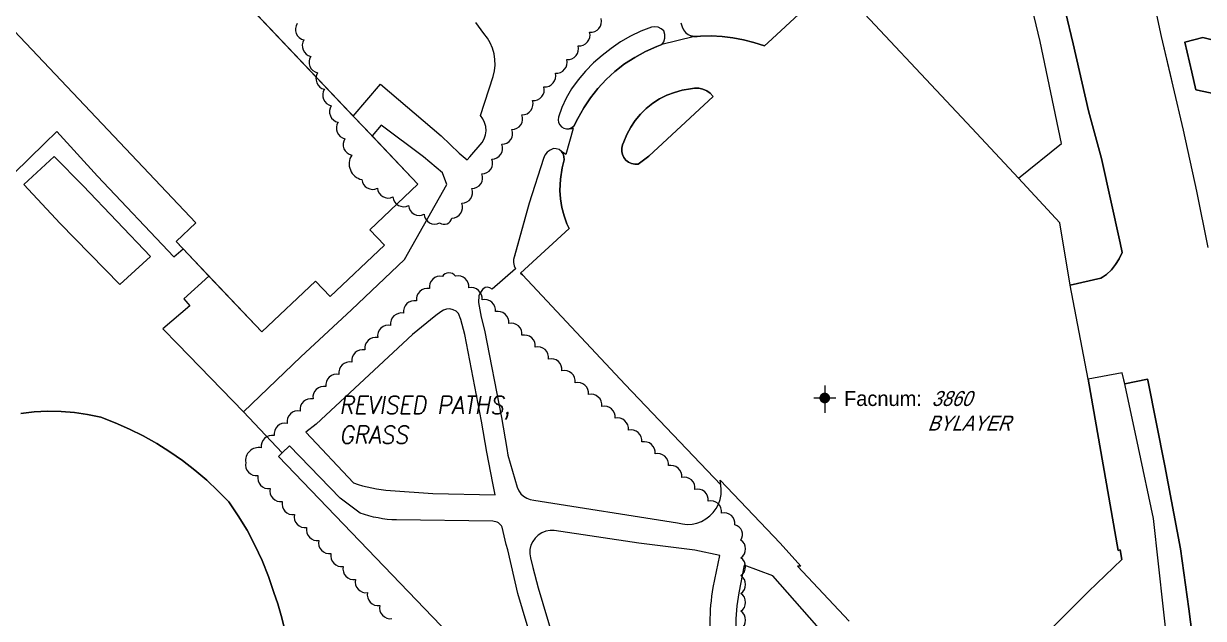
# Model space of a CAD drawing. Header units: inches. Extents: x 1273557 to 1282364, y 239587 to 246310.
# Drawn here: x 1277515.4 to 1277846.5, y 242795.3 to 242962.3 of the extents above; entities that cross this region are included whole.
import ezdxf
from ezdxf.enums import TextEntityAlignment as Align

# ---------------------------------------------------------------- set-up
doc = ezdxf.new("R2010")
doc.units = ezdxf.units.IN
doc.header["$MEASUREMENT"] = 0
for name, color, linetype in [('BLDG-UW', 231, 'Continuous'), ('GRASS', 3, 'Continuous'), ('PATH', 253, 'Continuous'), ('PATH-ISLAND', 252, 'Continuous'), ('PRKG-DATA', 255, 'Continuous'), ('PRKG-UW', 6, 'Continuous'), ('PRKG-UW-ISLAND', 40, 'Continuous'), ('REV-2013', 1, 'Continuous'), ('STREET-UW', 50, 'Continuous')]:
    doc.layers.add(name, color=color, linetype=linetype)
doc.styles.add('Revisions', font='simplex.shx', dxfattribs={"width": 0.9, "oblique": 10, "height": 25})
doc.styles.add('SS_LITE', font='FRABK.TTF', dxfattribs={"height": 16})

# ---------------------------------------------------------------- blocks, each defined once
blk = doc.blocks.new('*U8')
for p, q in [((0, 3.55), (0, -4.2)), ((-3.08, 0), (3.08, 0))]:
    blk.add_line(p, q)
at = {"const_width": 1.5}
blk.add_lwpolyline([(-0.75, 0, 1), (0.75, 0, 1)], format="xyb", close=True, dxfattribs=at)
at = {"layer": 'PRKG-DATA', "color": 1, "style": 'SS_LITE'}
blk.add_text('Facnum:', height=4.2, dxfattribs=at).set_placement((27.26, -2.25), align=Align.RIGHT)
at = {"layer": 'PRKG-DATA', "color": 7, "style": 'SS_LITE', "oblique": 20, "width": 0.9, "flags": 8}
for tag, p in [('FACNUM', (29.98, -2.25)), ('OBJECT', (28.84, -9.16))]:
    blk.add_attdef(tag, p, '', height=4.2, dxfattribs=at)

msp = doc.modelspace()

# ---------------------------------------------------------------- linework, layer by layer
at = {"layer": 'BLDG-UW'}
msp.add_lwpolyline([(1277506.42, 243043.39), (1277626.03, 242917.19), (1277612.55, 242904.41), (1277616.64, 242900.09), (1277601.45, 242885.69), (1277597.35, 242890.01), (1277582.27, 242875.71), (1277558.21, 242901.1), (1277563.78, 242906.37), (1277501.14, 242972.48), (1277494.49, 242966.17), (1277482.61, 242978.64), (1277484.66, 242980.63), (1277463.62, 243002.83), (1277477.4, 243015.89), (1277493.02, 243030.69), (1277506.42, 243043.39)], close=True, dxfattribs=at)
at = {"layer": 'GRASS'}
for points in [[(1277529.8, 243018.72), (1277607.92, 242936.3), (1277615.54, 242945.24), (1277632.54, 242930.76), (1277637.67, 242925.95), (1277639.91, 242924.03), (1277640.6, 242924.87), (1277644.07, 242928.95), (1277644.64, 242929.96), (1277645.01, 242931.07), (1277645.16, 242932.22), (1277645.08, 242933.39), (1277644.78, 242934.51), (1277644.27, 242935.56), (1277643.57, 242936.49), (1277643.57, 242936.49), (1277647.2, 242947.42), (1277647.56, 242948.99), (1277647.72, 242950.6), (1277647.68, 242952.21), (1277647.44, 242953.81), (1277646.99, 242955.36), (1277646.36, 242956.84), (1277645.54, 242958.23), (1277644.56, 242959.51), (1277644.56, 242959.51), (1277642.29, 242962.61)], [(1277699.87, 242962.49), (1277700.22, 242961.36), (1277700.6, 242960.54), (1277701.16, 242959.82), (1277701.86, 242959.24), (1277702.67, 242958.84), (1277703.55, 242958.62), (1277704.4, 242958.69), (1277705.34, 242958.79), (1277708.37, 242958.84), (1277711.39, 242958.69), (1277714.39, 242958.32), (1277717.37, 242957.75), (1277720.29, 242956.97), (1277723.3, 242956.02), (1277724.26, 242956.9), (1277742.88, 242974.21), (1277781.5, 242932.97), (1277794.58, 242918.85), (1277806.65, 242928.66), (1277800.64, 242957.25), (1277792.22, 242992.43)], [(1277856.45, 242955.82), (1277846.26, 242958.42), (1277841.22, 242957.05), (1277843.19, 242948.67), (1277844.35, 242943.71), (1277855.49, 242941.39)], [(1277514.67, 242852.87), (1277518.4, 242853.28), (1277522.16, 242853.45), (1277525.92, 242853.39), (1277529.66, 242853.09), (1277533.38, 242852.55), (1277537.06, 242851.77), (1277537.06, 242851.77), (1277541.12, 242850.22), (1277545.1, 242848.47), (1277549, 242846.53), (1277552.79, 242844.4), (1277556.47, 242842.09), (1277560.04, 242839.61), (1277563.48, 242836.95), (1277566.79, 242834.13), (1277569.95, 242831.16), (1277572.97, 242828.03), (1277572.97, 242828.03), (1277575.65, 242824.1), (1277578.1, 242820.03), (1277580.34, 242815.83), (1277582.33, 242811.52), (1277584.09, 242807.1), (1277585.61, 242802.6), (1277586.77, 242799.41), (1277587.73, 242796.16), (1277588.49, 242792.85)]]:
    msp.add_lwpolyline(points, dxfattribs=at)
for points in [[(1277501.14, 242972.48), (1277497.38, 242968.92), (1277499.75, 242966.04), (1277486.63, 242955.42), (1277482.73, 242951.95), (1277494.87, 242939.34), (1277512.65, 242920.21), (1277521.25, 242928.59), (1277524.73, 242931.97), (1277536.16, 242919.44), (1277557.58, 242896.77), (1277560.15, 242899.06), (1277558.21, 242901.1), (1277563.78, 242906.37)], [(1277686.91, 242952.8), (1277689.94, 242954.42), (1277693.08, 242955.83), (1277694.54, 242956.37), (1277695.02, 242957.19), (1277695.32, 242958.18), (1277695.32, 242959.22), (1277695.02, 242960.21), (1277694.31, 242960.85), (1277693.46, 242961.26), (1277692.52, 242961.41), (1277691.58, 242961.3), (1277688.57, 242960.17), (1277685.68, 242958.78), (1277682.91, 242957.14), (1277680.31, 242955.26), (1277677.75, 242953.34), (1277675.34, 242951.24), (1277673.09, 242948.96), (1277671.02, 242946.52), (1277669.14, 242943.93), (1277667.7, 242941.39), (1277666.48, 242938.74), (1277665.49, 242936), (1277665.39, 242935.25), (1277665.51, 242934.5), (1277665.85, 242933.82), (1277666.37, 242933.27), (1277667.03, 242932.89), (1277667.77, 242932.72), (1277668.53, 242932.78), (1277669.24, 242933.05), (1277669.83, 242933.52), (1277670.92, 242935.65), (1277672.58, 242938.61), (1277674.46, 242941.42), (1277676.55, 242944.09), (1277678.85, 242946.57), (1277681.34, 242948.87), (1277684, 242950.97)], [(1277708.86, 242941.86), (1277708.05, 242942.72), (1277707.08, 242943.4), (1277706, 242943.87), (1277704.84, 242944.12), (1277703.66, 242944.14), (1277702.5, 242943.93), (1277700.24, 242943.57), (1277698.03, 242942.97), (1277695.89, 242942.16), (1277693.85, 242941.13), (1277691.93, 242939.9), (1277690.14, 242938.47), (1277688.5, 242936.87), (1277687.04, 242935.11), (1277685.76, 242933.21), (1277684.69, 242931.19), (1277683.83, 242929.07), (1277683.43, 242928.23), (1277683.23, 242927.33), (1277683.23, 242926.4), (1277683.45, 242925.5), (1277683.85, 242924.67), (1277684.44, 242923.94), (1277685.17, 242923.37), (1277686.01, 242922.98), (1277686.91, 242922.78), (1277687.84, 242922.79), (1277690.82, 242925.09)], [(1277626.03, 242917.19), (1277612.55, 242904.41), (1277616.64, 242900.09), (1277601.45, 242885.69), (1277597.35, 242890.01), (1277582.27, 242875.71), (1277567.39, 242891.41), (1277560.34, 242885.02), (1277562.06, 242883.03), (1277554.5, 242876.63), (1277558.72, 242872.3), (1277577.11, 242853.26), (1277593.24, 242868.69), (1277607.38, 242881.96), (1277622.32, 242896.1), (1277634.2, 242917.07), (1277632.97, 242920.39), (1277627.61, 242924.92), (1277615.74, 242933.75), (1277613.18, 242930.74)], [(1277532.13, 242916.76), (1277524.01, 242925), (1277515.51, 242917.14), (1277525.7, 242906.17), (1277542.4, 242889.04), (1277551.05, 242896.86)], [(1277684.2, 242860.98), (1277655.41, 242891.71), (1277654.8, 242892.26), (1277668.46, 242904.79), (1277667.87, 242906.07), (1277667.06, 242908.34), (1277666.45, 242910.67), (1277666.07, 242913.05), (1277665.9, 242915.46), (1277666.07, 242918.65), (1277666.51, 242921.78), (1277667.12, 242924), (1277667.02, 242924.97), (1277666.78, 242925.75), (1277666.31, 242926.42), (1277665.66, 242926.91), (1277664.89, 242927.17), (1277664.08, 242927.18), (1277663.13, 242926.79), (1277662.31, 242926.18), (1277661.67, 242925.38), (1277661.25, 242924.44), (1277657.26, 242911.87), (1277652.89, 242896.03), (1277652.85, 242895.18), (1277653.02, 242894.27), (1277653.41, 242893.44), (1277646.87, 242887.73), (1277646.28, 242888.11), (1277645.6, 242888.27), (1277644.9, 242888.2), (1277644.15, 242887.59), (1277643.57, 242886.81), (1277643.18, 242885.92), (1277643.09, 242884.01), (1277643.81, 242879.84), (1277644.71, 242876.21), (1277649.49, 242851.7), (1277650.97, 242842.99), (1277651.33, 242841.09), (1277653.94, 242832.11), (1277654.36, 242831.16), (1277654.96, 242830.3), (1277655.71, 242829.59), (1277656.59, 242829.04), (1277657.57, 242828.67), (1277658.59, 242828.5), (1277698.9, 242822.12), (1277700.25, 242821.81), (1277701.62, 242821.69), (1277703, 242821.78), (1277704.35, 242822.07), (1277705.65, 242822.55), (1277706.86, 242823.22), (1277707.96, 242824.06), (1277708.93, 242825.04), (1277709.74, 242826.16), (1277710.38, 242827.39), (1277710.84, 242828.69), (1277711.1, 242830.05), (1277711.16, 242831.43), (1277711.02, 242832.8)], [(1277814.25, 242802.87), (1277799.14, 242787.82), (1277834.22, 242753.69), (1277840.86, 242747), (1277832.44, 242823.31), (1277828.29, 242843.22), (1277824.5, 242860.73), (1277823.69, 242864.22), (1277814.09, 242862.5), (1277822.56, 242814.36), (1277823.11, 242814.52), (1277823.59, 242811.83)]]:
    msp.add_lwpolyline(points, close=True, dxfattribs=at)
for points in [[(1277594.63, 242847.55), (1277607.99, 242833.33, 0.067501), (1277618.38, 242831.2), (1277630.21, 242830.39), (1277647.76, 242829.96), (1277647.05, 242833.31), (1277645.4, 242841.99), (1277643.92, 242850.68), (1277639.18, 242874.98), (1277638.14, 242879.17), (1277637.43, 242880.87), (1277636.76, 242881.52), (1277635.95, 242881.96), (1277635.04, 242882.17), (1277634.11, 242882.13), (1277633.23, 242881.84), (1277632.45, 242881.33), (1277632.45, 242881.33), (1277631.07, 242880.33), (1277624.49, 242874.98), (1277597.46, 242849.84)], [(1277586.9, 242840.79), (1277673.41, 242750.62), (1277676.03, 242750.11), (1277676.54, 242752.73), (1277675.14, 242753.01, -0.119901), (1277661.1, 242777.73), (1277658.26, 242788.15), (1277654.13, 242802.29), (1277651.24, 242814.52), (1277650.86, 242816.03), (1277649.74, 242820.89, 0.282312), (1277647.06, 242822.58), (1277620.02, 242822.93, -0.07825), (1277609.84, 242824.84), (1277604.24, 242829.02), (1277589.98, 242843.78), (1277587.95, 242841.81)], [(1277768.24, 242758.88), (1277725.68, 242807.24), (1277717.64, 242810.28), (1277716.07, 242802.52, 0.08724), (1277716.08, 242782.83, -0.034429), (1277716.77, 242775.89), (1277729.68, 242776.03), (1277729.84, 242761.04), (1277715.09, 242760.88), (1277713.11, 242751.07), (1277727.03, 242748.25), (1277725.71, 242741.76, -0.011931), (1277749.4, 242740.95)]]:
    msp.add_lwpolyline(points, format="xyb", close=True, dxfattribs=at)
msp.add_lwpolyline([(1277708.9, 242784.16, -0.085389), (1277708.92, 242803.97), (1277710.73, 242812.92), (1277703.8, 242814.44), (1277703.8, 242814.44), (1277703.8, 242814.44), (1277703.8, 242814.44), (1277688.02, 242816.39), (1277664.32, 242819.96), (1277663.12, 242819.98), (1277661.95, 242819.76), (1277660.84, 242819.33), (1277659.83, 242818.69), (1277658.96, 242817.87), (1277658.27, 242816.9), (1277657.78, 242815.82), (1277657.5, 242814.66), (1277657.45, 242813.47), (1277657.63, 242812.29), (1277658.3, 242809.63), (1277659.83, 242803.88), (1277663.96, 242789.76)], format="xyb", dxfattribs=at)
at = {"layer": 'PATH'}
for points in [[(1277805.57, 242974.67), (1277809.87, 242956.57), (1277814.26, 242937.81), (1277817.84, 242924.44), (1277823.13, 242900.76), (1277823.62, 242898.02), (1277822.84, 242896.28), (1277821.84, 242894.66), (1277820.63, 242893.18), (1277819.23, 242891.88), (1277818.14, 242891.11), (1277817.68, 242890.78), (1277809.12, 242888.84), (1277806.17, 242906.34), (1277794.58, 242918.85), (1277794.58, 242918.85), (1277806.65, 242928.66), (1277800.64, 242957.25), (1277792.22, 242992.43)], [(1277831.16, 242974.87), (1277834.57, 242958.67), (1277837.1, 242948), (1277837.88, 242944.7), (1277840.81, 242932.32), (1277844.54, 242915.2), (1277847.72, 242899.42)], [(1277699.87, 242962.49), (1277700.22, 242961.36), (1277700.6, 242960.54), (1277701.16, 242959.82), (1277701.86, 242959.24), (1277702.67, 242958.84), (1277702.67, 242958.84), (1277703.26, 242958.55), (1277694.54, 242956.37), (1277695.02, 242957.19), (1277695.32, 242958.18), (1277695.32, 242959.22), (1277695.02, 242960.21), (1277694.31, 242960.85), (1277693.46, 242961.26), (1277692.52, 242961.41), (1277691.58, 242961.3), (1277688.57, 242960.17), (1277685.68, 242958.78), (1277682.91, 242957.14), (1277680.31, 242955.26), (1277677.75, 242953.34), (1277675.34, 242951.24), (1277673.09, 242948.96), (1277671.02, 242946.52), (1277669.14, 242943.93), (1277667.7, 242941.39), (1277666.48, 242938.74), (1277665.49, 242936), (1277665.39, 242935.25), (1277665.51, 242934.5), (1277665.85, 242933.82), (1277666.37, 242933.27), (1277667.03, 242932.89), (1277667.77, 242932.72), (1277668.53, 242932.78), (1277669.64, 242932.87), (1277667.54, 242925.49), (1277666.31, 242926.42), (1277666.31, 242926.42), (1277665.66, 242926.91), (1277664.89, 242927.17), (1277664.08, 242927.18), (1277663.13, 242926.79), (1277662.31, 242926.18), (1277661.67, 242925.38), (1277661.25, 242924.44), (1277657.26, 242911.87), (1277653.15, 242896.98), (1277652.89, 242896.1), (1277652.85, 242895.18), (1277653.02, 242894.27), (1277653.41, 242893.44), (1277646.87, 242887.73), (1277646.28, 242888.11), (1277645.6, 242888.27), (1277644.9, 242888.2), (1277644.15, 242887.59), (1277643.57, 242886.81), (1277643.18, 242885.92), (1277643.09, 242884.01), (1277643.81, 242879.84), (1277644.71, 242876.21), (1277649.49, 242851.7), (1277650.97, 242842.99), (1277651.33, 242841.09), (1277653.94, 242832.11), (1277654.36, 242831.16), (1277654.96, 242830.3), (1277655.71, 242829.59), (1277656.59, 242829.04), (1277657.57, 242828.67), (1277658.59, 242828.5), (1277698.9, 242822.12), (1277700.25, 242821.81), (1277701.62, 242821.69), (1277703, 242821.78), (1277704.35, 242822.07), (1277705.65, 242822.55), (1277706.86, 242823.22), (1277707.96, 242824.06), (1277708.93, 242825.04), (1277709.74, 242826.16), (1277710.38, 242827.39), (1277710.84, 242828.69), (1277711.1, 242830.05), (1277711.16, 242831.43), (1277711.02, 242832.8), (1277710.89, 242834.1), (1277727.66, 242816.38), (1277733.53, 242809.96), (1277732.52, 242810), (1277747.1, 242794.49)], [(1277855.49, 242941.39), (1277844.35, 242943.71), (1277843.19, 242948.67), (1277841.22, 242957.05), (1277846.26, 242958.42), (1277856.45, 242955.82)], [(1277512.65, 242920.21), (1277521.25, 242928.59), (1277524.73, 242931.97), (1277536.16, 242919.44), (1277557.58, 242896.77), (1277560.15, 242899.06), (1277567.39, 242891.41), (1277560.34, 242885.02), (1277562.06, 242883.03), (1277554.5, 242876.63), (1277558.72, 242872.3), (1277577.11, 242853.26), (1277587.95, 242841.81), (1277586.9, 242840.79), (1277673.41, 242750.62)], [(1277840.86, 242747), (1277832.44, 242823.31), (1277828.29, 242843.22), (1277824.5, 242860.73), (1277824.41, 242861.12), (1277830.79, 242862.5), (1277830.87, 242862.15), (1277835.62, 242838.13), (1277840, 242814.81), (1277842.36, 242797.98), (1277846.29, 242767.38)], [(1277588.49, 242792.85), (1277587.73, 242796.16), (1277586.77, 242799.41), (1277585.61, 242802.6), (1277584.09, 242807.1), (1277582.33, 242811.52), (1277580.34, 242815.83), (1277578.1, 242820.03), (1277575.65, 242824.1), (1277572.97, 242828.03), (1277572.97, 242828.03), (1277569.95, 242831.16), (1277566.79, 242834.13), (1277563.48, 242836.95), (1277560.04, 242839.61), (1277556.47, 242842.09), (1277552.79, 242844.4), (1277549, 242846.53), (1277545.1, 242848.47), (1277541.12, 242850.22), (1277537.06, 242851.77), (1277537.06, 242851.77), (1277533.38, 242852.55), (1277529.66, 242853.09), (1277525.92, 242853.39), (1277522.16, 242853.45), (1277518.4, 242853.28), (1277514.67, 242852.87)]]:
    msp.add_lwpolyline(points, dxfattribs=at)
for points in [[(1277658.26, 242788.15), (1277654.13, 242802.29), (1277651.24, 242814.52), (1277650.86, 242816.03), (1277649.74, 242820.89, 0.282312), (1277647.06, 242822.58), (1277620.02, 242822.93, -0.07825), (1277609.84, 242824.84), (1277604.24, 242829.02), (1277589.98, 242843.78), (1277587.95, 242841.81), (1277577.11, 242853.26), (1277593.24, 242868.69), (1277607.38, 242881.96), (1277622.32, 242896.1), (1277634.2, 242917.07), (1277632.97, 242920.39), (1277627.61, 242924.92), (1277615.74, 242933.75), (1277613.18, 242930.74), (1277607.92, 242936.3), (1277615.54, 242945.24), (1277632.54, 242930.76), (1277637.67, 242925.95), (1277639.91, 242924.03), (1277640.6, 242924.87), (1277644.07, 242928.95), (1277644.64, 242929.96), (1277645.01, 242931.07), (1277645.16, 242932.22), (1277645.08, 242933.39), (1277644.78, 242934.51), (1277644.27, 242935.56), (1277643.57, 242936.49), (1277643.57, 242936.49), (1277647.2, 242947.42), (1277647.56, 242948.99), (1277647.72, 242950.6), (1277647.68, 242952.21), (1277647.44, 242953.81), (1277646.99, 242955.36), (1277646.36, 242956.84), (1277645.54, 242958.23), (1277644.56, 242959.51), (1277644.56, 242959.51), (1277642.29, 242962.61)], [(1277708.9, 242784.16, -0.085389), (1277708.92, 242803.97), (1277710.73, 242812.92), (1277703.8, 242814.44), (1277703.8, 242814.44), (1277703.8, 242814.44), (1277703.8, 242814.44), (1277688.02, 242816.39), (1277664.32, 242819.96), (1277663.12, 242819.98), (1277661.95, 242819.76), (1277660.84, 242819.33), (1277659.83, 242818.69), (1277658.96, 242817.87), (1277658.27, 242816.9), (1277657.78, 242815.82), (1277657.5, 242814.66), (1277657.45, 242813.47), (1277657.63, 242812.29), (1277658.3, 242809.63), (1277659.83, 242803.88), (1277663.96, 242789.76)], [(1277768.24, 242758.88), (1277725.68, 242807.24), (1277717.64, 242810.28), (1277716.07, 242802.52, 0.08724), (1277716.08, 242782.83, -0.034429)]]:
    msp.add_lwpolyline(points, format="xyb", dxfattribs=at)
at = {"layer": 'PATH-ISLAND'}
msp.add_lwpolyline([(1277532.13, 242916.76), (1277524.01, 242925), (1277515.51, 242917.14), (1277525.7, 242906.17), (1277542.4, 242889.04), (1277551.05, 242896.86)], close=True, dxfattribs=at)
msp.add_lwpolyline([(1277594.63, 242847.55), (1277607.99, 242833.33, 0.067501), (1277618.38, 242831.2), (1277630.21, 242830.39), (1277647.76, 242829.96), (1277647.05, 242833.31), (1277645.4, 242841.99), (1277643.92, 242850.68), (1277639.18, 242874.98), (1277638.14, 242879.17), (1277637.43, 242880.87), (1277636.76, 242881.52), (1277635.95, 242881.96), (1277635.04, 242882.17), (1277634.11, 242882.13), (1277633.23, 242881.84), (1277632.45, 242881.33), (1277632.45, 242881.33), (1277631.07, 242880.33), (1277624.49, 242874.98), (1277597.46, 242849.84)], format="xyb", close=True, dxfattribs=at)
at = {"layer": 'PRKG-UW'}
msp.add_lwpolyline([(1277774.02, 242762.8), (1277814.25, 242802.87), (1277823.59, 242811.83), (1277823.11, 242814.52), (1277822.56, 242814.36), (1277814.09, 242862.5), (1277809.12, 242888.84), (1277806.17, 242906.34), (1277794.58, 242918.85), (1277781.5, 242932.97), (1277742.88, 242974.21), (1277724.26, 242956.9), (1277723.3, 242956.02), (1277720.29, 242956.97), (1277717.37, 242957.75), (1277714.39, 242958.32), (1277711.39, 242958.69), (1277708.37, 242958.84), (1277705.34, 242958.79), (1277704.4, 242958.69), (1277703.55, 242958.62), (1277702.67, 242958.84), (1277703.26, 242958.55), (1277694.54, 242956.37), (1277693.08, 242955.83), (1277689.94, 242954.42), (1277686.91, 242952.8), (1277684, 242950.97), (1277681.34, 242948.87), (1277678.85, 242946.57), (1277676.55, 242944.09), (1277674.46, 242941.42), (1277672.58, 242938.61), (1277670.92, 242935.65), (1277669.83, 242933.52), (1277669.24, 242933.05), (1277668.53, 242932.78), (1277669.64, 242932.87), (1277667.54, 242925.49), (1277666.31, 242926.42), (1277666.78, 242925.75), (1277667.02, 242924.97), (1277667.12, 242924), (1277666.51, 242921.78), (1277666.07, 242918.65), (1277665.9, 242915.46), (1277666.07, 242913.05), (1277666.45, 242910.67), (1277667.06, 242908.34), (1277667.87, 242906.07), (1277668.46, 242904.79), (1277654.8, 242892.26), (1277655.41, 242891.71), (1277684.2, 242860.98), (1277711.02, 242832.8), (1277710.89, 242834.1), (1277727.66, 242816.38), (1277733.53, 242809.96), (1277732.52, 242810), (1277747.1, 242794.49)], dxfattribs=at)
at = {"layer": 'PRKG-UW-ISLAND'}
msp.add_lwpolyline([(1277690.82, 242925.09), (1277687.84, 242922.79), (1277686.91, 242922.78), (1277686.01, 242922.98), (1277685.17, 242923.37), (1277684.44, 242923.94), (1277683.85, 242924.67), (1277683.45, 242925.5), (1277683.23, 242926.4), (1277683.23, 242927.33), (1277683.43, 242928.23), (1277683.83, 242929.07), (1277684.69, 242931.19), (1277685.76, 242933.21), (1277687.04, 242935.11), (1277688.5, 242936.87), (1277690.14, 242938.47), (1277691.93, 242939.9), (1277693.85, 242941.13), (1277695.89, 242942.16), (1277698.03, 242942.97), (1277700.24, 242943.57), (1277702.5, 242943.93), (1277703.66, 242944.14), (1277704.84, 242944.12), (1277706, 242943.87), (1277707.08, 242943.4), (1277708.05, 242942.72), (1277708.86, 242941.86)], close=True, dxfattribs=at)
at = {"layer": 'REV-2013'}
for points in [[(1277592.17, 242962.32, 0.520567), (1277594.08, 242957.7, 0.520567), (1277595.99, 242953.08, 0.520567), (1277597.91, 242948.46, 0.520567), (1277599.82, 242943.84, 0.520567), (1277601.73, 242939.22, 0.520567), (1277603.64, 242934.6, 0.520567), (1277605.55, 242929.98, 0.520567), (1277607.47, 242925.36, 0.520567), (1277610.31, 242918.49, 0.520567), (1277614.67, 242916.05, 0.520567), (1277619.04, 242913.62, 0.520567), (1277623.41, 242911.18, 0.520567), (1277627.78, 242908.75, 0.520567), (1277632.14, 242906.31, 0.520567), (1277635.6, 242907.7, 0.520567), (1277638.41, 242911.84, 0.520567), (1277641.22, 242915.98, 0.520567), (1277644.03, 242920.11, 0.520567), (1277646.83, 242924.25, 0.520567), (1277649.64, 242928.39, 0.520567), (1277652.45, 242932.53, 0.520567), (1277655.26, 242936.66, 0.520567), (1277658.2, 242940.7, 0.520567), (1277661.41, 242944.53, 0.520567), (1277664.62, 242948.37, 0.520567), (1277667.83, 242952.2, 0.520567), (1277671.03, 242956.04, 0.520567), (1277674.24, 242959.87, 0.520567), (1277677.45, 242963.71, 0.520567)], [(1277716.69, 242792.31, 0.520567), (1277716.69, 242797.31, 0.520567), (1277716.69, 242802.31, 0.520567), (1277716.69, 242807.31, 0.520567), (1277716.69, 242812.31, 0.520567), (1277716.69, 242817.31, 0.520567), (1277715, 242821.55, 0.520567), (1277711.27, 242824.88, 0.520567), (1277707.53, 242828.21, 0.520567), (1277703.8, 242831.53, 0.520567), (1277700.07, 242834.86, 0.520567), (1277696.33, 242838.18, 0.520567), (1277692.6, 242841.51, 0.520567), (1277688.87, 242844.83, 0.520567), (1277685.13, 242848.16, 0.520567), (1277681.4, 242851.49, 0.520567), (1277677.67, 242854.81, 0.520567), (1277673.93, 242858.14, 0.520567), (1277670.2, 242861.46, 0.520567), (1277666.46, 242864.79, 0.520567), (1277662.73, 242868.12, 0.520567), (1277659, 242871.44, 0.520567), (1277655.26, 242874.77, 0.520567), (1277651.53, 242878.09, 0.520567), (1277647.8, 242881.42, 0.520567), (1277644.06, 242884.74, 0.520567), (1277640.33, 242888.07, 0.520567), (1277636.6, 242891.4, 0.520567), (1277632.92, 242891.31, 0.520567), (1277629.29, 242887.87, 0.520567), (1277625.66, 242884.43, 0.520567), (1277622.03, 242881, 0.520567), (1277618.4, 242877.56, 0.520567), (1277614.77, 242874.12, 0.520567), (1277611.14, 242870.68, 0.520567), (1277607.51, 242867.24, 0.520567), (1277603.88, 242863.8, 0.520567), (1277600.25, 242860.36, 0.520567), (1277596.62, 242856.92, 0.520567), (1277592.99, 242853.49, 0.520567), (1277589.36, 242850.05, 0.520567), (1277585.73, 242846.61, 0.520567), (1277582.1, 242843.17, 0.520567), (1277577.74, 242839.04, 0.520567), (1277581.16, 242835.39, 0.520567), (1277584.58, 242831.74, 0.520567), (1277587.99, 242828.09, 0.520567), (1277591.41, 242824.44, 0.520567), (1277594.83, 242820.79, 0.520567), (1277598.25, 242817.14, 0.520567), (1277601.66, 242813.49, 0.520567), (1277605.08, 242809.84, 0.520567), (1277608.5, 242806.19, 0.520567), (1277611.92, 242802.54, 0.520567), (1277615.33, 242798.89, 0.520567), (1277618.75, 242795.24, 0.520567)]]:
    msp.add_lwpolyline(points, format="xyb", dxfattribs=at)
at = {"layer": 'STREET-UW'}
for points in [[(1277846.29, 242767.38), (1277842.36, 242797.98), (1277840, 242814.81), (1277835.62, 242838.13), (1277830.87, 242862.15), (1277830.79, 242862.5), (1277824.41, 242861.12), (1277823.69, 242864.22), (1277814.09, 242862.5), (1277809.12, 242888.84), (1277817.68, 242890.78), (1277818.14, 242891.11), (1277819.23, 242891.88), (1277820.63, 242893.18), (1277821.84, 242894.66), (1277822.84, 242896.28), (1277823.62, 242898.02), (1277823.13, 242900.76), (1277817.84, 242924.44), (1277814.26, 242937.81), (1277809.87, 242956.57), (1277805.57, 242974.67)], [(1277831.16, 242974.87), (1277834.57, 242958.67), (1277837.88, 242944.7), (1277840.81, 242932.32), (1277844.54, 242915.2), (1277847.72, 242899.42)]]:
    msp.add_lwpolyline(points, dxfattribs=at)

# ---------------------------------------------------------------- block references
at = {"layer": 'PRKG-DATA'}
ref = msp.add_blockref('*U8', (1277740.21, 242857.18), dxfattribs=at)
ref.add_attrib('FACNUM', '3860', (1277770.19, 242854.93), dxfattribs={"color": 7, "height": 4.2, "style": 'SS_LITE', "oblique": 20, "width": 0.9})
ref.add_attrib('OBJECT', 'BYLAYER', (1277769.04, 242848.02), dxfattribs={"color": 7, "height": 4.2, "style": 'SS_LITE', "oblique": 20, "width": 0.9})

# ---------------------------------------------------------------- texts
at = {"layer": 'REV-2013', "insert": (1277604.04, 242857.7), "char_height": 5, "attachment_point": 1, "style": 'Revisions'}
msp.add_mtext('REVISED PATHS,\\PGRASS', dxfattribs=at)

doc.saveas('drawing.dxf')
